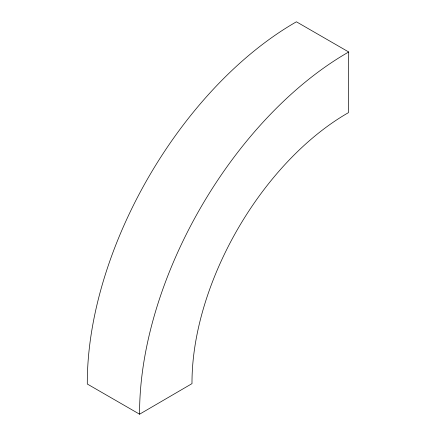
<?xml version="1.0" encoding="UTF-8"?>
<svg xmlns="http://www.w3.org/2000/svg" width="436" height="436" viewBox="0 0 436 436"><rect width="100%" height="100%" fill="white"/><g stroke="black" fill="none" stroke-linecap="round" stroke-linejoin="round"><path stroke-width="0.65" d="M348.702 51.982L348.435 112.662A220.131 127.094 -60 0 0 191.993 383.631L139.58 414.2L87.298 384.018A294.256 169.887 -60 0 1 296.42 21.8L348.702 51.982A294.256 169.887 -60 0 0 139.58 414.2"/></g></svg>
